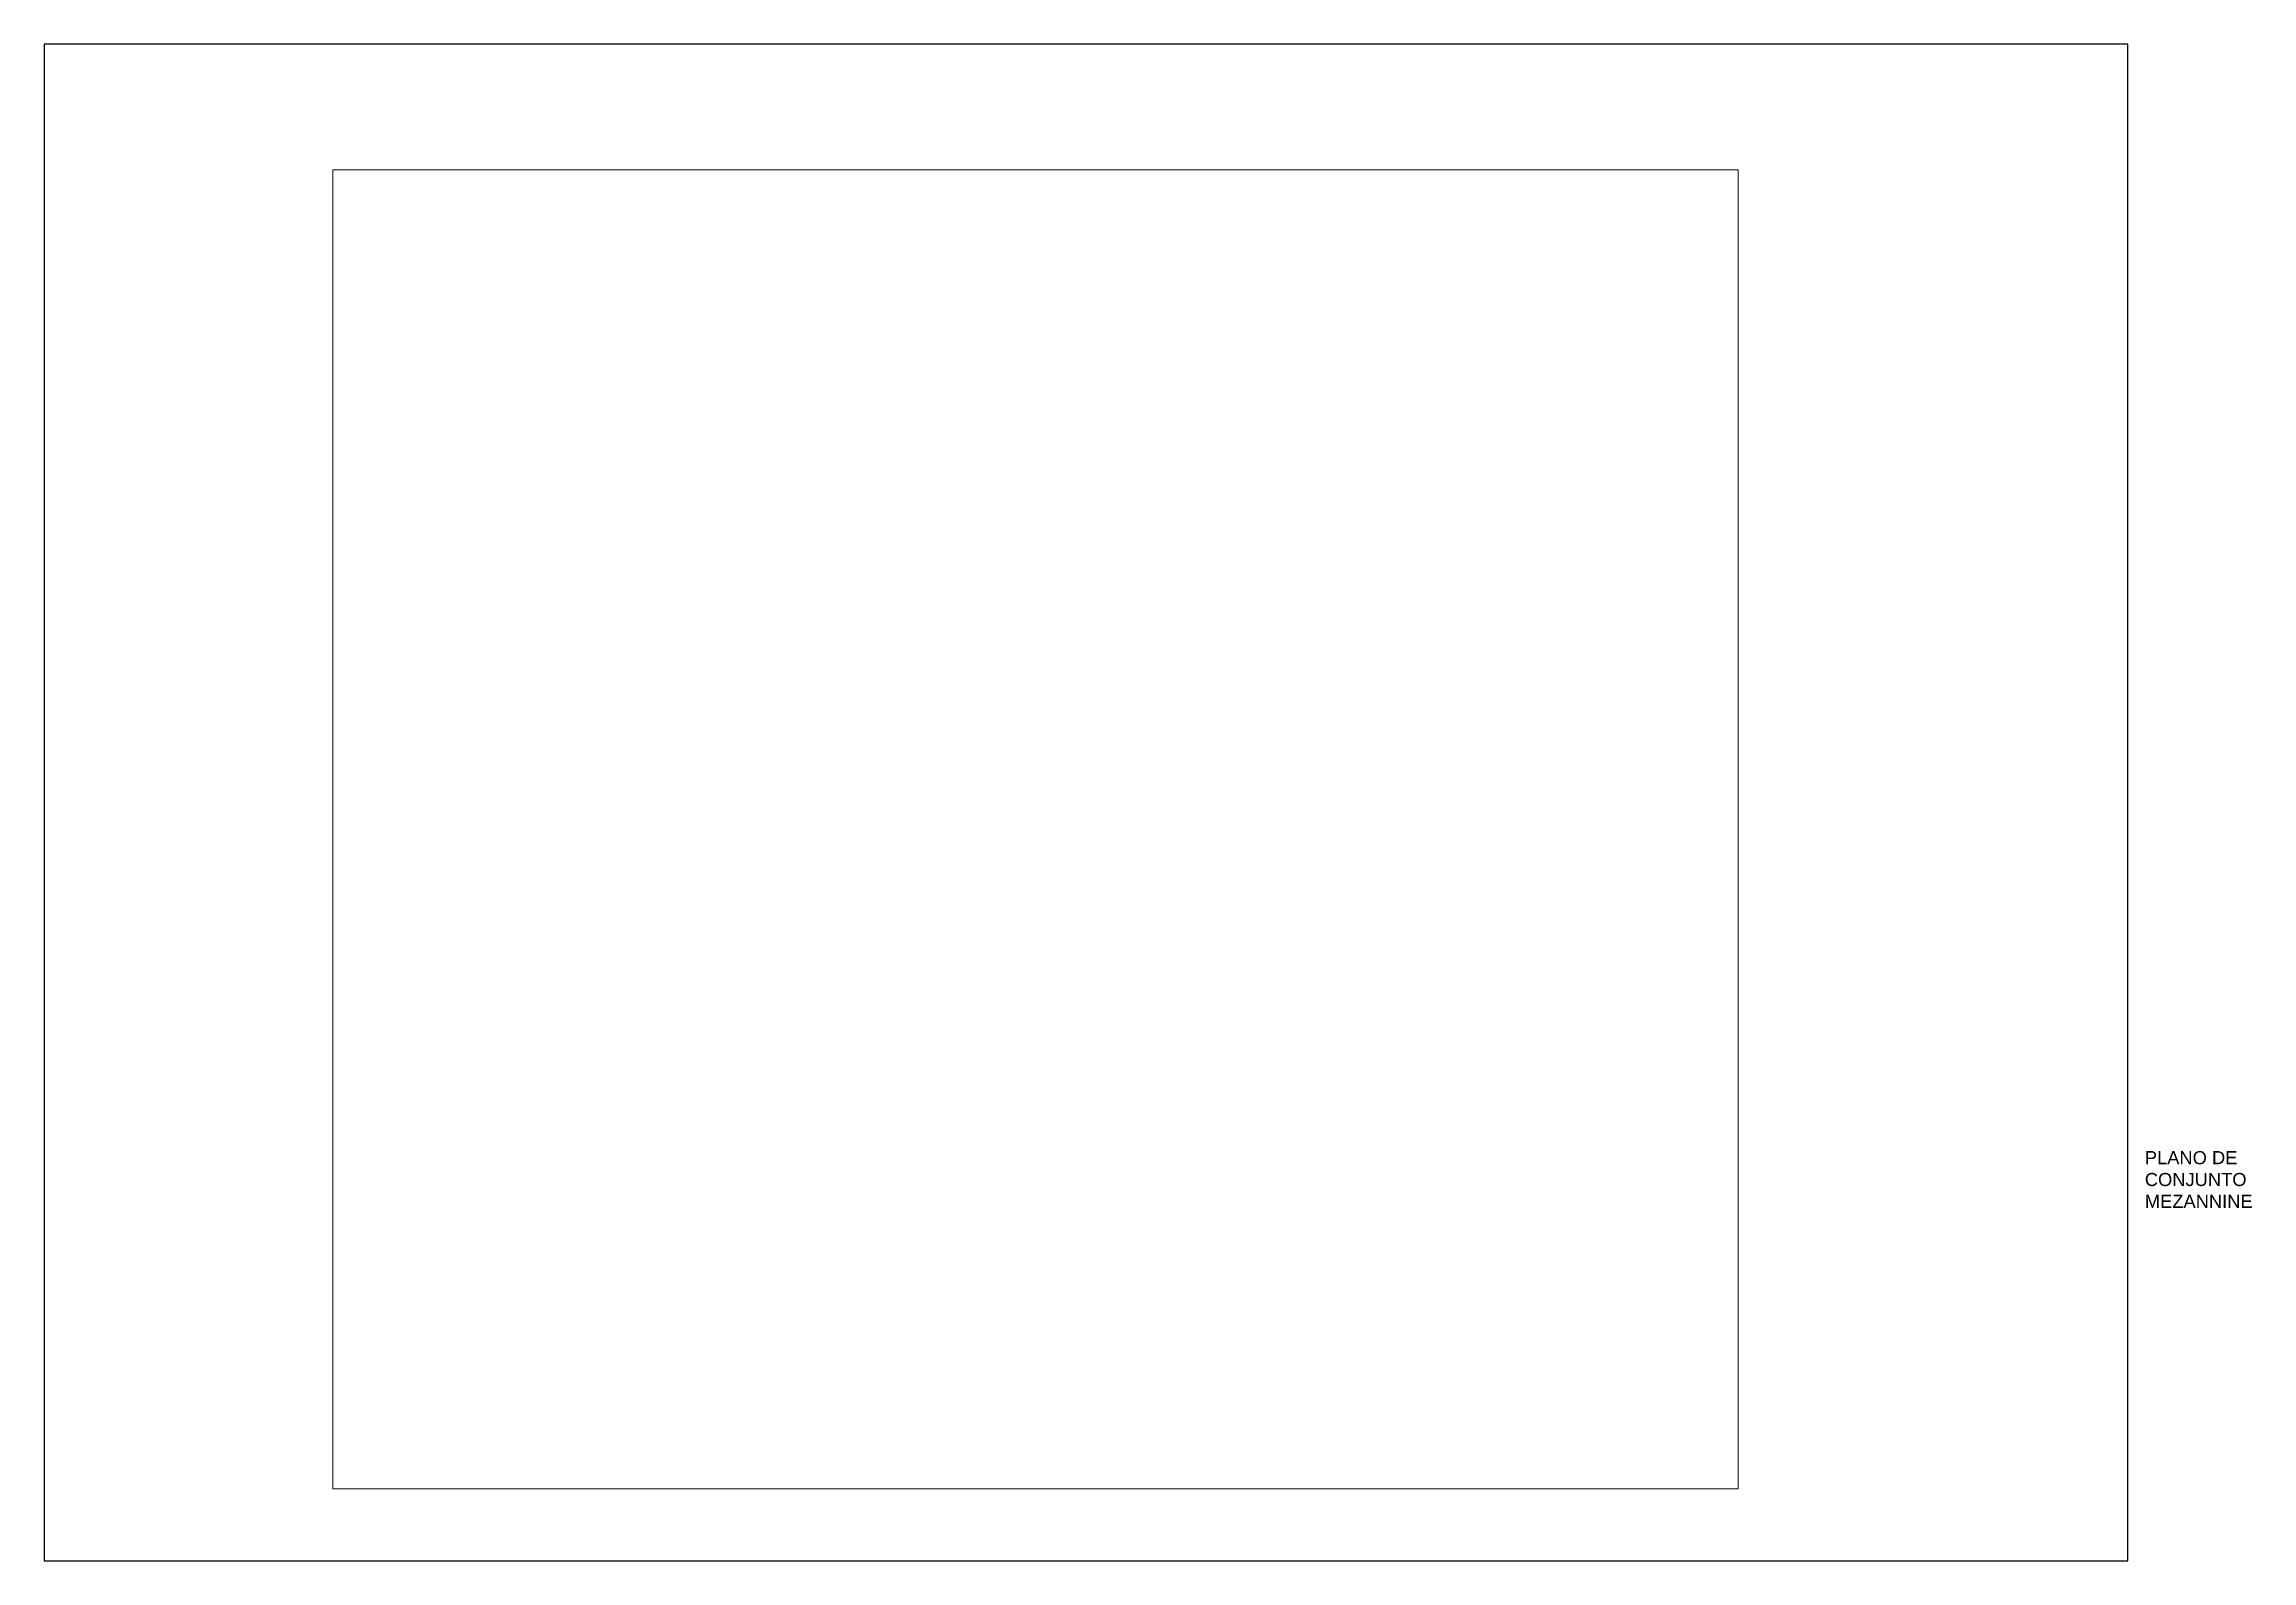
# Paper-space layout 'MEZANNIE' of a CAD drawing. Header units: millimetres. Extents: x 0 to 842, y 3 to 582.
import ezdxf

# ---------------------------------------------------------------- set-up
doc = ezdxf.new("R2010")
doc.units = ezdxf.units.MM
doc.layers.add('TXT', color=2, linetype='Continuous')
doc.styles.get("Standard").update_dxf_attribs({"font": 'arial.ttf'})

psp = doc.layouts.new('MEZANNIE')

# ---------------------------------------------------------------- linework, layer by layer
at = {"layer": 'Defpoints'}
psp.add_lwpolyline([(0, 3.39), (794.92, 3.39), (794.92, 582.11), (0, 582.11)], close=True, dxfattribs=at)

# ---------------------------------------------------------------- texts
at = {"layer": 'TXT', "insert": (801.38, 172.24), "char_height": 2.5, "attachment_point": 1}
psp.add_mtext_dynamic_manual_height_columns('\\P{\\H2x;\\PPLANO DE CONJUNTO\\PMEZANNINE}', width=44.9259, gutter_width=12.5, heights=[0], dxfattribs=at)

# ---------------------------------------------------------------- viewports
at = {"layer": 'Defpoints'}
psp.add_viewport(center=(378.19, 282.52), size=(536, 503.2894), view_center_point=(158.03, 34.69), view_height=100.6579, dxfattribs=at)

doc.saveas('drawing.dxf')
